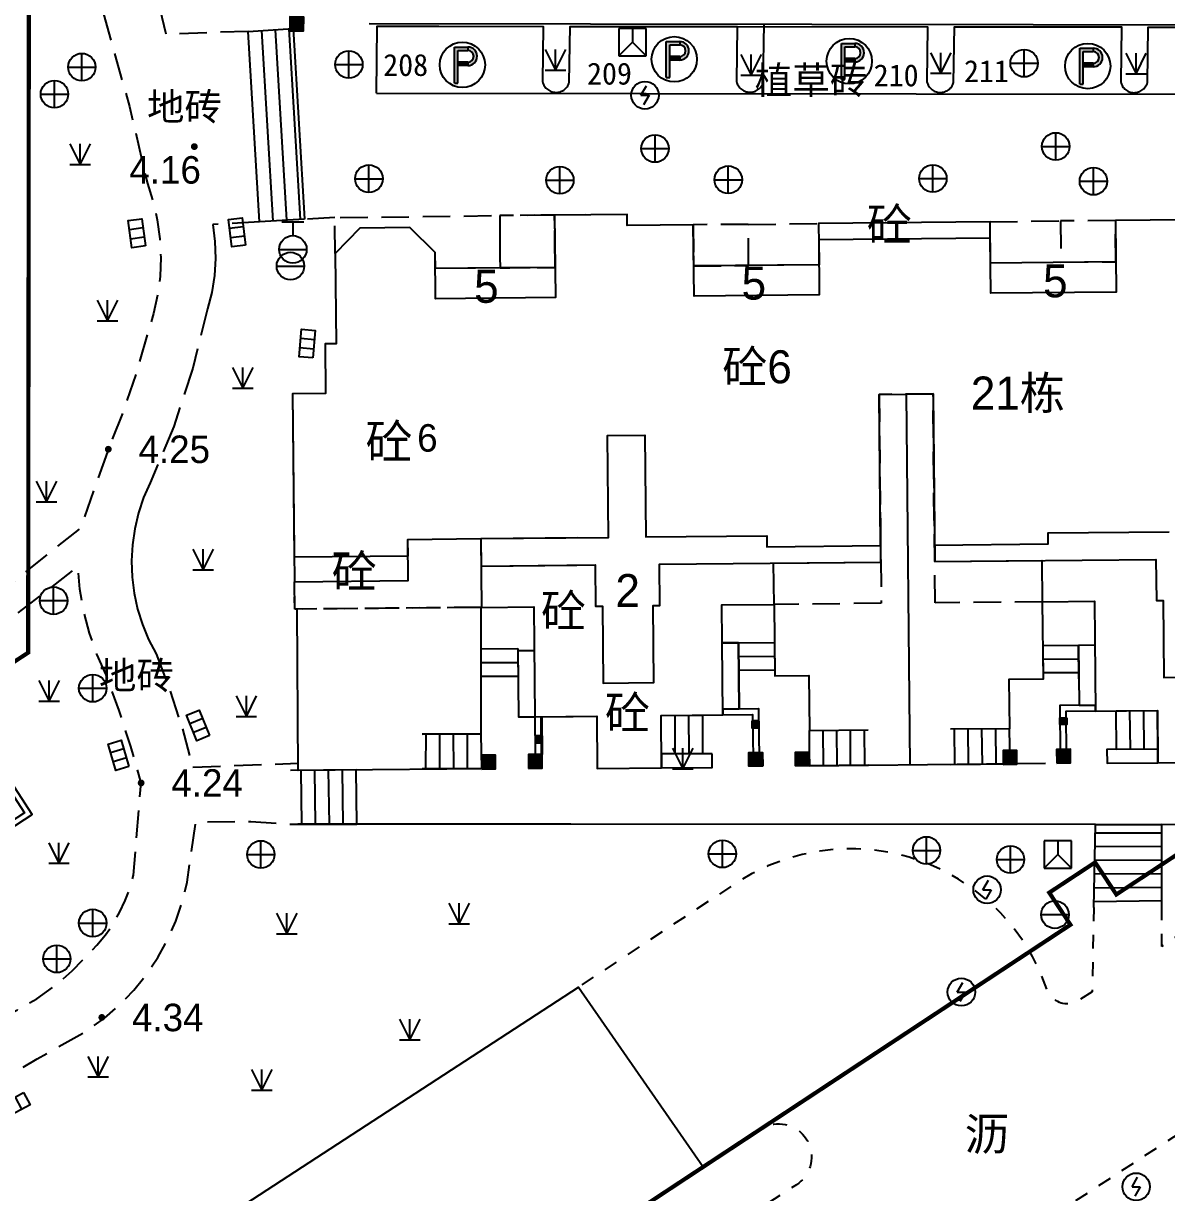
# Model space of a CAD drawing. Extents: x 99002 to 478558, y 2449839 to 2450453.
# Drawn here: x 478469.21 to 478510.81, y 2449967.48 to 2450010.02 of the extents above; entities that cross this region are included whole.
import ezdxf
from ezdxf.enums import TextEntityAlignment as Align

# ---------------------------------------------------------------- set-up
doc = ezdxf.new("R2010")
doc.units = 0
doc.header["$LTSCALE"] = 0.5
doc.header["$PDMODE"] = 35
doc.header["$PDSIZE"] = 0.2
for name, pattern in [('2', [0]), ('380403', [3, 2, -1]), ('430600', [3, 2, -1]), ('699100-1', [3, 2, -1]), ('X0', [4, 3, -1]), ('X5', [3, 2, -1]), ('X6', [2, 1, -1])]:
    doc.linetypes.add(name, pattern=pattern)
doc.layers.get('0').update_dxf_attribs({"linetype": 'CONTINUOUS'})
doc.layers.add('ASSIST', color=7, linetype='CONTINUOUS', plot=False)
for name, color, linetype in [('DEFAULT', 1, 'CONTINUOUS'), ('DLSS', 4, 'CONTINUOUS'), ('DMTZ', 3, 'CONTINUOUS'), ('GCD', 1, 'CONTINUOUS'), ('GXYZ', 2, 'CONTINUOUS'), ('JMD', 6, 'CONTINUOUS'), ('ZBTZ', 3, 'CONTINUOUS'), ('ZJ', 7, 'CONTINUOUS'), ('交通线', 7, 'CONTINUOUS'), ('地下室范围线', 170, 'CONTINUOUS'), ('居民地线', 7, 'CONTINUOUS'), ('居民地面', 7, 'CONTINUOUS'), ('房屋面', 7, 'CONTINUOUS'), ('植被点', 114, 'CONTINUOUS'), ('管线点', 7, 'CONTINUOUS'), ('高程点', 7, 'CONTINUOUS')]:
    doc.layers.add(name, color=color, linetype=linetype)
doc.styles.add('HZ', font='STXIHEI.TTF', dxfattribs={"width": 0.8})
doc.styles.add('方正中等线简体', font='FZZDXJW.TTF')
doc.styles.add('方正细等线简体', font='方正细等线简体.ttf')
doc.styles.add('等线体', font='simhei.ttf')
doc.styles.add('细等线体', font='FZXDXJW.TTF', dxfattribs={"width": 0.8})
doc.styles.add('黑体', font='simhei.ttf')
doc.linetypes.add('10422', pattern='A,0.75,[150,AAA.SHX,S=0.5,R=0,X=0,Y=0.5],1.5,[177,AAA.SHX,S=1,R=0,X=0,Y=0.4],0.75', length=3)
doc.linetypes.add('1161', pattern='A,0,[149,AAA.SHX,S=0.15,R=0,X=0,Y=0],-1.6', length=1.6)
doc.linetypes.add('380201', pattern='A,5,[169,ss2007.shx,S=0.83,R=0,X=0,Y=0],5', length=10)
doc.linetypes.add('380202', pattern='A,4.5,[145,ss2007.shx,S=1,R=0,X=0,Y=1],4.5,-0.5,[146,ss2007.shx,S=1,R=0,X=0,Y=0],-0.5', length=10)
doc.linetypes.add('444', pattern='A,4.5,[145,AAA.SHX,S=1,R=0,X=0,Y=1],4.5,-0.5,[146,AAA.SHX,S=1,R=0,X=0,Y=0],-0.5', length=10)

# ---------------------------------------------------------------- blocks, each defined once
blk = doc.blocks.new('8202001')
at = {"color": 0, "linetype": 'Continuous', "lineweight": -3, "flags": 128}
for points in [[(-0.75, 1.5), (0, 0)], [(0, 0), (0.75, 1.5)], [(0, 0), (0, 1.5)], [(-0.75, 0), (0.75, 0)]]:
    blk.add_lwpolyline(points, dxfattribs=at)
blk = doc.blocks.new('7201001')
at = {"linetype": '2'}
h = blk.add_hatch(color=0, dxfattribs=at)
edge = h.paths.add_edge_path(flags=0)
edge.add_arc((0, 0), 0.25, 0, 360)
blk = doc.blocks.new('5441011')
at = {"color": 0, "linetype": 'Continuous', "lineweight": -3, "flags": 128}
for points in [[(0, -1), (0, 1)], [(-1, 0), (1, 0)]]:
    blk.add_lwpolyline(points, dxfattribs=at)
at = {"color": 0, "linetype": 'Continuous', "lineweight": -3}
blk.add_circle((0, 0), 1, dxfattribs=at)
blk = doc.blocks.new('5441024')
at = {"color": 0, "linetype": 'Continuous', "lineweight": -3, "flags": 128}
blk.add_lwpolyline([(1, 0.5), (1, -0.5), (-1, -0.5), (-1, 0.5)], close=True, dxfattribs=at)
for points in [[(-0.33, 0.5), (-0.33, -0.5)], [(0.33, -0.5), (0.33, 0.5)]]:
    blk.add_lwpolyline(points, dxfattribs=at)
blk = doc.blocks.new('5430071')
at = {"color": 0, "linetype": 'Continuous', "lineweight": -3, "flags": 128}
for points in [[(-0.8, 2), (0.8, 2)], [(0, 2), (0, 1)], [(-1, 0), (1, 0)]]:
    blk.add_lwpolyline(points, dxfattribs=at)
at = {"color": 0, "linetype": 'Continuous', "lineweight": -3}
blk.add_circle((0, 0), 1, dxfattribs=at)
blk = doc.blocks.new('5430051')
at = {"color": 0, "linetype": 'Continuous', "lineweight": -3, "flags": 128}
blk.add_lwpolyline([(-1, 0), (1, 0)], dxfattribs=at)
at = {"color": 0, "linetype": 'Continuous', "lineweight": -3}
blk.add_circle((0, 0), 1, dxfattribs=at)
blk = doc.blocks.new('gc043')
for p, q in [((0, -1), (0, 1)), ((-1, 0), (1, 0))]:
    blk.add_line(p, q)
blk.add_circle((0, 0), 1)
blk = doc.blocks.new('gc049')
for p, q in [((-1, 1.2), (-1, -0.8)), ((1, 1.2), (-1, 1.2)), ((0, 1.2), (0, 0.2)), ((1, -0.8), (1, 1.2)), ((0, 0.2), (-1, -0.8)), ((0, 0.2), (1, -0.8)), ((-1, -0.8), (1, -0.8))]:
    blk.add_line(p, q)
blk = doc.blocks.new('gc050')
for points in [[(-0.3, 0), (0.1, 0.693)], [(-0.3, 0), (0.3, 0)], [(0.3, 0), (-0.1, -0.693)]]:
    blk.add_lwpolyline(points)
blk.add_circle((0, 0), 1)
blk = doc.blocks.new('GC200')
at = {"linetype": 'Continuous', "const_width": 0.2, "flags": 128}
blk.add_lwpolyline([(-0.1, 0, 1), (0.1, 0, 1)], format="xyb", close=True, dxfattribs=at)
blk = doc.blocks.new('gc042')
blk.add_line((-1, 0), (1, 0))
blk.add_circle((0, 0), 1)
blk = doc.blocks.new('gc124')
for p, q in [((-0.75, 1.5), (0, 0)), ((0, 0), (0, 1.5)), ((0, 0), (0.75, 1.5)), ((-0.75, 0), (0.75, 0))]:
    blk.add_line(p, q)
blk = doc.blocks.new('gc297')
at = {"linetype": 'Continuous'}
for points in [[(-0.326, 1.046), (0.399, 1.046), (0.399, 1.296), (-0.451, 1.296), (-0.576, 1.296), (-0.576, 1.171), (-0.576, -1.329), (-0.326, -1.329)], [(0.399, -0.054), (-0.326, -0.054), (-0.326, 0.196), (0.399, 0.196)]]:
    blk.add_hatch(color=256, dxfattribs=at).paths.add_polyline_path(points)
h = blk.add_hatch(color=256, dxfattribs=at)
edge = h.paths.add_edge_path()
edge.add_line((0.399, 1.296), (0.399, 1.046))
edge.add_arc((0.399, 0.621), 0.425, -90, 90, ccw=False)
edge.add_line((0.399, 0.196), (0.399, -0.054))
edge.add_arc((0.399, 0.621), 0.675, 270, 450)
for p, q in [((-0.576, 1.171), (-0.576, 1.296)), ((-0.576, 1.296), (-0.451, 1.296)), ((-0.576, -1.329), (-0.576, 1.171)), ((-0.451, 1.296), (0.399, 1.296)), ((-0.326, 1.046), (0.399, 1.046)), ((-0.326, -1.329), (-0.326, 1.046)), ((0.399, 1.296), (0.399, 1.046)), ((0.399, 1.296), (0.399, 1.046)), ((0.399, 0.196), (-0.326, 0.196)), ((-0.326, -0.054), (-0.326, 0.196)), ((0.399, 0.196), (0.399, -0.054)), ((0.399, 0.196), (0.399, -0.054)), ((0.399, 0.196), (0.399, -0.054)), ((0.399, -0.054), (-0.326, -0.054)), ((-0.576, -1.329), (-0.326, -1.329))]:
    blk.add_line(p, q)
blk.add_circle((0, 0), 1.65)
for radius in [0.675, 0.425]:
    blk.add_arc((0.399, 0.621), radius, 270, 90)
blk = doc.blocks.new('gc002')
at = {"linetype": 'Continuous'}
blk.add_hatch(color=256, dxfattribs=at).paths.add_polyline_path([(0.5, 0.5), (-0.5, 0.5), (-0.5, -0.5), (0.5, -0.5)])
blk.add_lwpolyline([(-0.5, -0.5), (0.5, -0.5), (0.5, 0.5), (-0.5, 0.5), (-0.5, -0.5)])

msp = doc.modelspace()

# ---------------------------------------------------------------- linework, layer by layer
at = {"layer": 'ASSIST', "color": 7, "linetype": 'Continuous', "flags": 128}
msp.add_lwpolyline([(478479.446, 2450002.897), (478477.802, 2450002.798), (478477.387, 2450009.73), (478479.03, 2450009.828)], close=True, dxfattribs=at)
at = {"layer": 'DEFAULT', "color": 7, "linetype": '699100-1', "lineweight": -3, "ltscale": 0.5, "flags": 128}
msp.add_lwpolyline([(478485.885, 2449988.775), (478479.086, 2449988.707), (478479.076, 2449989.707)], dxfattribs=at)
at = {"layer": 'DEFAULT', "color": 6, "ltscale": 0.5}
msp.add_point((478479.16, 2450010.001), dxfattribs=at)
at = {"layer": 'DLSS', "color": 4, "linetype": '1161', "flags": 128}
for points in [[(478482.066, 2450007.475), (478482.083, 2450009.917), (478484.334, 2450009.915), (478488.127, 2450009.911), (478488.104, 2450007.899), (478488.115, 2450007.857), (478488.131, 2450007.815), (478488.15, 2450007.775), (478488.172, 2450007.737), (478488.197, 2450007.701), (478488.226, 2450007.668), (478488.257, 2450007.637), (478488.292, 2450007.609), (478488.328, 2450007.584), (478488.367, 2450007.562), (478488.407, 2450007.544), (478488.448, 2450007.529), (478488.491, 2450007.519), (478488.535, 2450007.512), (478488.579, 2450007.509), (478488.623, 2450007.51), (478488.667, 2450007.514), (478488.71, 2450007.523), (478488.753, 2450007.535), (478488.794, 2450007.551), (478488.833, 2450007.571), (478488.871, 2450007.594), (478488.906, 2450007.62), (478488.939, 2450007.65), (478488.97, 2450007.682), (478488.997, 2450007.716), (478489.021, 2450007.753), (478489.042, 2450007.792), (478489.059, 2450007.833), (478489.073, 2450007.875), (478489.106, 2450009.91), (478495.184, 2450009.906), (478495.162, 2450007.904), (478495.173, 2450007.862), (478495.188, 2450007.82), (478495.207, 2450007.78), (478495.229, 2450007.742), (478495.255, 2450007.706), (478495.284, 2450007.672), (478495.315, 2450007.642), (478495.349, 2450007.613), (478495.386, 2450007.589), (478495.424, 2450007.567), (478495.464, 2450007.549), (478495.506, 2450007.534), (478495.549, 2450007.524), (478495.593, 2450007.517), (478495.637, 2450007.514), (478495.681, 2450007.514), (478495.725, 2450007.519), (478495.768, 2450007.528), (478495.81, 2450007.54), (478495.851, 2450007.556), (478495.891, 2450007.576), (478495.929, 2450007.599), (478495.964, 2450007.625), (478495.997, 2450007.655), (478496.027, 2450007.687), (478496.055, 2450007.721), (478496.079, 2450007.758), (478496.1, 2450007.797), (478496.117, 2450007.838), (478496.131, 2450007.88), (478496.165, 2450010.018)], [(478495.139, 2450009.904), (478502.112, 2450009.895), (478502.09, 2450007.897), (478502.101, 2450007.854), (478502.116, 2450007.813), (478502.135, 2450007.773), (478502.158, 2450007.734), (478502.183, 2450007.698), (478502.212, 2450007.665), (478502.243, 2450007.634), (478502.277, 2450007.606), (478502.314, 2450007.581), (478502.352, 2450007.559), (478502.393, 2450007.541), (478502.434, 2450007.527), (478502.477, 2450007.516), (478502.521, 2450007.509), (478502.565, 2450007.506), (478502.609, 2450007.507), (478502.653, 2450007.512), (478502.696, 2450007.52), (478502.738, 2450007.533), (478502.78, 2450007.549), (478502.819, 2450007.568), (478502.857, 2450007.591), (478502.892, 2450007.618), (478502.925, 2450007.647), (478502.955, 2450007.679), (478502.983, 2450007.714), (478503.007, 2450007.751), (478503.028, 2450007.79), (478503.045, 2450007.83), (478503.059, 2450007.872), (478503.091, 2450009.894), (478504.781, 2450009.892)], [(478504.781, 2450009.892), (478509.163, 2450009.888), (478509.141, 2450007.889), (478509.152, 2450007.846), (478509.168, 2450007.805), (478509.186, 2450007.765), (478509.209, 2450007.727), (478509.234, 2450007.691), (478509.263, 2450007.657), (478509.294, 2450007.626), (478509.328, 2450007.598), (478509.365, 2450007.573), (478509.403, 2450007.552), (478509.444, 2450007.534), (478509.485, 2450007.519), (478509.528, 2450007.508), (478509.572, 2450007.501), (478509.616, 2450007.498), (478509.66, 2450007.499), (478509.704, 2450007.504), (478509.747, 2450007.512), (478509.79, 2450007.525), (478509.831, 2450007.541), (478509.87, 2450007.561), (478509.908, 2450007.584), (478509.943, 2450007.61), (478509.976, 2450007.639), (478510.007, 2450007.671), (478510.034, 2450007.706), (478510.058, 2450007.743), (478510.079, 2450007.782), (478510.096, 2450007.823), (478510.11, 2450007.865), (478510.142, 2450009.887), (478515.868, 2450009.88)], [(478482.066, 2450007.475), (478521.334, 2450007.432), (478521.335, 2450007.433)]]:
    msp.add_lwpolyline(points, dxfattribs=at)
at = {"layer": 'DLSS', "color": 4, "linetype": 'X6', "flags": 128}
for points in [[(478535.574, 2449993.696), (478532.588, 2449998.254), (478526.481, 2449994.256), (478529.741, 2449989.289), (478529.931, 2449989.012), (478510.621, 2449976.436)], [(478535.563, 2449985.468), (478518.633, 2449974.424), (478471.713, 2449943.921), (478469.883, 2449942.655)], [(478508.095, 2449974.79), (478507.498, 2449974.402), (478507.434, 2449974.379), (478507.369, 2449974.363), (478507.303, 2449974.352), (478507.236, 2449974.346), (478507.169, 2449974.346), (478507.102, 2449974.352), (478507.036, 2449974.364), (478506.971, 2449974.381), (478506.908, 2449974.404), (478506.847, 2449974.432), (478506.788, 2449974.465), (478506.733, 2449974.503), (478506.681, 2449974.546), (478506.633, 2449974.593), (478506.589, 2449974.643), (478506.549, 2449974.698), (478506.515, 2449974.755), (478506.485, 2449974.816), (478506.46, 2449974.878), (478506.221, 2449975.49), (478505.93, 2449976.078), (478505.589, 2449976.639), (478505.2, 2449977.168), (478504.767, 2449977.661), (478504.293, 2449978.115), (478503.781, 2449978.526), (478503.236, 2449978.892), (478502.661, 2449979.208), (478502.06, 2449979.474), (478501.439, 2449979.686), (478500.802, 2449979.843), (478500.153, 2449979.945), (478499.498, 2449979.99), (478498.842, 2449979.978), (478498.189, 2449979.909), (478497.545, 2449979.784), (478496.914, 2449979.604), (478496.301, 2449979.369), (478495.71, 2449979.082), (478495.147, 2449978.745), (478489.408, 2449974.962)], [(478508.162, 2449977.861), (478508.095, 2449974.79)], [(478510.62, 2449977.895), (478510.621, 2449976.436)], [(478493.943, 2449968.416), (478496.025, 2449969.788), (478496.115, 2449969.842), (478496.21, 2449969.888), (478496.308, 2449969.926), (478496.41, 2449969.954), (478496.513, 2449969.974), (478496.618, 2449969.985), (478496.723, 2449969.986), (478496.828, 2449969.978), (478496.932, 2449969.961), (478497.034, 2449969.936), (478497.134, 2449969.901), (478497.23, 2449969.857), (478497.322, 2449969.806), (478497.409, 2449969.746), (478497.49, 2449969.68), (478497.566, 2449969.606), (478497.634, 2449969.526), (478497.695, 2449969.44), (478497.749, 2449969.35), (478497.795, 2449969.255), (478497.832, 2449969.156), (478497.86, 2449969.054), (478497.879, 2449968.951), (478497.889, 2449968.846), (478497.89, 2449968.741), (478497.882, 2449968.636), (478497.864, 2449968.532), (478497.838, 2449968.43), (478497.802, 2449968.331), (478497.758, 2449968.235), (478497.706, 2449968.143), (478497.647, 2449968.057), (478497.579, 2449967.975), (478497.505, 2449967.901), (478497.425, 2449967.832), (478497.339, 2449967.771), (478476.1, 2449953.93), (478471.843, 2449951.186)]]:
    msp.add_lwpolyline(points, dxfattribs=at)
at = {"layer": 'DLSS', "color": 4, "linetype": 'Continuous', "flags": 128}
for points in [[(478494.279, 2449983.444), (478492.429, 2449983.44), (478492.434, 2449982.94), (478494.28, 2449982.944)], [(478510.489, 2449983.621), (478508.639, 2449983.602), (478508.644, 2449983.102), (478510.494, 2449983.121)]]:
    msp.add_lwpolyline(points, close=True, dxfattribs=at)
at = {"layer": 'DMTZ', "color": 3, "linetype": '10422', "flags": 128}
for points in [[(478496.525, 2449988.881), (478496.551, 2449986.282), (478497.791, 2449986.294), (478497.811, 2449984.294)], [(478487.801, 2449987.194), (478487.202, 2449987.188), (478487.225, 2449984.788), (478487.825, 2449984.794)]]:
    msp.add_lwpolyline(points, dxfattribs=at)
at = {"layer": 'DMTZ', "color": 3, "linetype": '10422', "ltscale": 0.7}
msp.add_lwpolyline([(478485.868, 2449984.176), (478485.864, 2449988.775)], dxfattribs=at)
at = {"layer": 'DMTZ', "color": 3, "linetype": '10422', "ltscale": 0.5, "flags": 128}
for points in [[(478494.663, 2449985.083), (478495.262, 2449985.089), (478495.233, 2449987.488), (478494.639, 2449987.481)], [(478508.201, 2449987.397), (478507.606, 2449987.392), (478507.623, 2449985.213), (478508.223, 2449985.218)]]:
    msp.add_lwpolyline(points, dxfattribs=at)
at = {"layer": 'JMD', "color": 6, "linetype": 'Continuous'}
for p, q in [((478477.802, 2450002.798), (478477.387, 2450009.73)), ((478478.302, 2450002.828), (478477.886, 2450009.76)), ((478478.801, 2450002.858), (478478.385, 2450009.79)), ((478479.3, 2450002.888), (478478.884, 2450009.82)), ((478485.865, 2449987.267), (478487.201, 2449987.272)), ((478485.866, 2449986.067), (478485.865, 2449987.267)), ((478495.233, 2449987.488), (478496.539, 2449987.502)), ((478507.606, 2449987.392), (478506.301, 2449987.379)), ((478485.866, 2449986.767), (478487.206, 2449986.772)), ((478495.238, 2449986.988), (478496.544, 2449987.002)), ((478507.611, 2449986.892), (478506.306, 2449986.879)), ((478485.866, 2449986.267), (478487.211, 2449986.272)), ((478485.866, 2449986.267), (478487.211, 2449986.272)), ((478495.243, 2449986.489), (478496.549, 2449986.502)), ((478507.628, 2449986.397), (478506.322, 2449986.395)), ((478494.665, 2449985.083), (478494.665, 2449984.863)), ((478508.225, 2449984.998), (478508.223, 2449985.218)), ((478508.989, 2449983.606), (478508.975, 2449985.006)), ((478509.489, 2449983.611), (478509.475, 2449985.011)), ((478509.989, 2449983.616), (478509.975, 2449985.016)), ((478510.489, 2449983.621), (478510.475, 2449985.021)), ((478492.933, 2449983.441), (478492.931, 2449984.841)), ((478493.433, 2449983.442), (478493.431, 2449984.842)), ((478493.933, 2449983.443), (478493.931, 2449984.855)), ((478483.861, 2449982.909), (478483.863, 2449984.196)), ((478484.361, 2449982.909), (478484.363, 2449984.195)), ((478484.876, 2449982.885), (478484.868, 2449984.17)), ((478485.376, 2449982.889), (478485.368, 2449984.173)), ((478485.888, 2449982.894), (478485.868, 2449984.176)), ((478497.811, 2449983.011), (478497.811, 2449984.294)), ((478498.324, 2449983.017), (478498.311, 2449984.299)), ((478498.824, 2449983.022), (478498.811, 2449984.304)), ((478499.309, 2449983.027), (478499.306, 2449984.309)), ((478499.824, 2449983.033), (478499.821, 2449984.314)), ((478503.104, 2449983.061), (478503.091, 2449984.341)), ((478503.604, 2449983.066), (478503.591, 2449984.346)), ((478504.104, 2449983.071), (478504.091, 2449984.351)), ((478504.604, 2449983.077), (478504.591, 2449984.356)), ((478505.116, 2449983.082), (478505.091, 2449984.361)), ((478487.833, 2449983.42), (478488.053, 2449983.422)), ((478480.845, 2449980.885), (478480.819, 2449982.853)), ((478481.345, 2449980.885, 0.011), (478481.319, 2449982.858, 3.738)), ((478495.981, 2449983.273), (478495.761, 2449983.271)), ((478495.981, 2449983.273), (478495.761, 2449983.271)), ((478479.345, 2449980.887), (478479.319, 2449982.839)), ((478479.845, 2449980.885), (478479.819, 2449982.844)), ((478480.345, 2449980.885), (478480.319, 2449982.848)), ((478508.227, 2449980.878, 4.428), (478510.617, 2449980.875, 4.428)), ((478508.226, 2449980.576), (478510.616, 2449980.574)), ((478508.214, 2449980.076), (478510.617, 2449980.081)), ((478508.202, 2449979.576), (478510.617, 2449979.588)), ((478508.19, 2449979.077), (478510.618, 2449979.094)), ((478508.179, 2449978.577), (478510.619, 2449978.601)), ((478508.167, 2449978.077), (478510.619, 2449978.108))]:
    msp.add_line(p, q, dxfattribs=at)
for points in [[(478477.387, 2450009.73), (478479.03, 2450009.828)], [(478479.446, 2450002.897), (478477.802, 2450002.798)], [(478485.866, 2449986.067), (478485.865, 2449987.267)], [(478487.201, 2449987.272), (478487.213, 2449986.072)], [(478495.246, 2449986.269), (478495.233, 2449987.488)], [(478496.539, 2449987.502), (478496.551, 2449986.282)], [(478506.301, 2449987.379), (478506.313, 2449986.159)], [(478507.619, 2449986.172), (478507.606, 2449987.392)], [(478508.975, 2449985.006), (478510.475, 2449985.021)], [(478492.415, 2449984.84), (478493.931, 2449984.855)], [(478485.868, 2449984.176), (478483.725, 2449984.163)], [(478497.811, 2449984.294), (478499.954, 2449984.316)], [(478505.091, 2449984.361), (478502.948, 2449984.34)], [(478493.929, 2449983.443), (478492.429, 2449983.44)], [(478510.489, 2449983.621), (478508.989, 2449983.606)], [(478481.319, 2449982.858), (478478.933, 2449982.834)], [(478483.718, 2449982.908), (478485.873, 2449982.91)], [(478499.967, 2449983.034), (478497.811, 2449983.011)], [(478502.961, 2449983.059), (478505.116, 2449983.082)], [(478508.162, 2449977.861), (478508.227, 2449980.878)], [(478510.617, 2449980.871), (478510.62, 2449977.895)]]:
    msp.add_lwpolyline(points, dxfattribs=at)
at = {"layer": 'JMD', "color": 6, "linetype": '444', "flags": 128}
for points in [[(478481.793, 2450010.021), (478522.058, 2450009.957), (478522.055, 2450008.007), (478525.204, 2450008.003), (478527.704, 2450007.997)], [(478501.329, 2449996.53), (478501.464, 2449983.05)], [(478521.816, 2449996.735), (478522.011, 2449987.553), (478518.149, 2449984.791), (478516.712, 2449983.623), (478516.781, 2449981.62), (478515.815, 2449980.858), (478510.617, 2449980.871)], [(478496.525, 2449988.881), (478496.551, 2449986.282), (478497.791, 2449986.294), (478497.811, 2449984.294), (478499.954, 2449984.316)], [(478506.285, 2449988.979), (478506.313, 2449986.159), (478505.073, 2449986.147), (478505.091, 2449984.361), (478502.948, 2449984.34)], [(478484.618, 2449982.889), (478479.212, 2449982.838), (478479.175, 2449988.708)], [(478487.801, 2449987.194), (478487.202, 2449987.188), (478487.225, 2449984.788), (478487.825, 2449984.794)], [(478497.811, 2449983.011), (478506.397, 2449983.101)], [(478508.227, 2449980.878), (478479.199, 2449980.885)]]:
    msp.add_lwpolyline(points, dxfattribs=at)
at = {"layer": 'JMD', "color": 6, "linetype": 'Continuous', "ltscale": 3.5}
for points in [[(478513.986, 2450002.897), (478508.946, 2450002.847), (478508.961, 2450001.347), (478504.401, 2450001.301), (478504.386, 2450002.801), (478498.147, 2450002.739), (478498.162, 2450001.239), (478495.602, 2450001.213), (478493.602, 2450001.193), (478493.587, 2450002.693), (478491.187, 2450002.669), (478491.183, 2450003.069), (478488.543, 2450003.043), (478488.562, 2450001.143), (478486.562, 2450001.123), (478484.202, 2450001.099), (478484.196, 2450001.687), (478483.275, 2450002.59), (478481.459, 2450002.572), (478480.556, 2450001.651), (478480.589, 2449998.363), (478480.189, 2449998.359), (478480.207, 2449996.559), (478479.007, 2449996.547), (478479.076, 2449989.707), (478483.216, 2449989.748), (478483.201, 2449991.248), (478485.86, 2449991.275), (478485.885, 2449988.775), (478487.785, 2449988.794), (478487.799, 2449987.434), (478487.825, 2449984.794), (478490.075, 2449984.817), (478490.094, 2449982.917), (478492.434, 2449982.94), (478492.415, 2449984.84), (478494.665, 2449984.863), (478494.639, 2449987.503), (478494.625, 2449988.862), (478496.525, 2449988.881), (478496.51, 2449990.381), (478500.41, 2449990.42), (478500.349, 2449996.52), (478502.309, 2449996.54), (478502.37, 2449990.44), (478506.27, 2449990.479), (478506.285, 2449988.979), (478508.185, 2449988.998), (478508.198, 2449987.638), (478508.225, 2449984.998), (478510.475, 2449985.021), (478510.494, 2449983.121), (478512.834, 2449983.144)], [(478513.986, 2450002.897), (478508.946, 2450002.847), (478508.961, 2450001.347), (478504.401, 2450001.301), (478504.392, 2450002.201), (478498.153, 2450002.139), (478498.162, 2450001.239), (478493.602, 2450001.193), (478493.587, 2450002.693), (478491.187, 2450002.669), (478491.183, 2450003.069), (478488.543, 2450003.043), (478488.562, 2450001.143), (478484.202, 2450001.099), (478484.196, 2450001.687), (478483.275, 2450002.59), (478481.459, 2450002.572), (478480.556, 2450001.651), (478480.589, 2449998.363), (478480.189, 2449998.359), (478480.207, 2449996.559), (478479.007, 2449996.547), (478479.076, 2449989.707), (478483.216, 2449989.748), (478483.201, 2449991.248), (478485.86, 2449991.275), (478485.87, 2449990.275), (478490.02, 2449990.316), (478490.035, 2449988.817), (478490.285, 2449988.819), (478490.313, 2449986.019), (478492.153, 2449986.038), (478492.125, 2449988.837), (478492.375, 2449988.84), (478492.36, 2449990.34), (478500.41, 2449990.42), (478500.349, 2449996.52), (478502.309, 2449996.54), (478502.37, 2449990.44), (478510.42, 2449990.521), (478510.435, 2449989.021), (478510.685, 2449989.023), (478510.713, 2449986.223), (478512.553, 2449986.242)], [(478513.986, 2450002.897), (478508.946, 2450002.847), (478508.972, 2450000.247), (478504.412, 2450000.201), (478504.392, 2450002.201), (478498.153, 2450002.139), (478498.173, 2450000.139), (478493.613, 2450000.093), (478493.587, 2450002.693), (478491.187, 2450002.669), (478491.183, 2450003.069), (478488.543, 2450003.043), (478488.573, 2450000.042), (478484.213, 2449999.999), (478484.196, 2450001.687), (478483.275, 2450002.59), (478481.459, 2450002.572), (478480.556, 2450001.651), (478480.589, 2449998.363), (478480.189, 2449998.359), (478480.207, 2449996.559), (478479.007, 2449996.547), (478479.067, 2449990.607), (478483.207, 2449990.648), (478483.201, 2449991.248), (478485.86, 2449991.275), (478490.5, 2449991.321), (478490.463, 2449995.021), (478491.823, 2449995.035), (478491.86, 2449991.335), (478496.26, 2449991.379), (478496.264, 2449990.979), (478500.404, 2449991.02), (478500.349, 2449996.52), (478502.309, 2449996.54), (478502.364, 2449991.04), (478506.504, 2449991.082), (478506.5, 2449991.481), (478510.9, 2449991.526)]]:
    msp.add_lwpolyline(points, dxfattribs=at)
at = {"layer": 'JMD', "color": 6, "linetype": 'X5', "flags": 128}
for points in [[(478480.556, 2450001.651), (478480.543, 2450002.953), (478486.543, 2450003.028)], [(478495.587, 2450002.708), (478498.147, 2450002.739)], [(478504.386, 2450002.801), (478506.946, 2450002.832)]]:
    msp.add_lwpolyline(points, dxfattribs=at)
at = {"layer": 'JMD', "color": 6, "linetype": 'X5'}
for points in [[(478488.543, 2450003.043), (478486.543, 2450003.028), (478486.557, 2450001.128), (478488.562, 2450001.143)], [(478508.946, 2450002.847), (478506.946, 2450002.832), (478506.958, 2450001.332), (478508.961, 2450001.347)], [(478495.587, 2450002.708), (478493.587, 2450002.693), (478493.598, 2450001.193), (478495.598, 2450001.208)]]:
    msp.add_lwpolyline(points, close=True, dxfattribs=at)
for points in [[(478506.285, 2449988.979), (478502.385, 2449988.94), (478502.309, 2449996.54), (478500.349, 2449996.52), (478500.425, 2449988.921), (478496.525, 2449988.881)], [(478485.885, 2449988.775), (478479.086, 2449988.707), (478479.076, 2449989.707)]]:
    msp.add_lwpolyline(points, dxfattribs=at)
at = {"layer": 'JMD', "color": 6, "linetype": '444', "ltscale": 0.5, "flags": 128}
msp.add_lwpolyline([(478483.725, 2449984.163), (478485.868, 2449984.176), (478485.864, 2449988.774)], dxfattribs=at)
at = {"layer": 'JMD', "color": 6, "linetype": '444', "ltscale": 0.2, "flags": 128}
for points in [[(478494.639, 2449987.481), (478495.233, 2449987.488), (478495.262, 2449985.089)], [(478508.201, 2449987.397), (478507.606, 2449987.392), (478507.623, 2449985.213)]]:
    msp.add_lwpolyline(points, dxfattribs=at)
at = {"layer": 'JMD', "color": 7, "linetype": 'Continuous', "flags": 128}
for points in [[(478494.663, 2449985.083), (478495.963, 2449985.096), (478495.981, 2449983.273)], [(478508.223, 2449985.218), (478506.921, 2449985.207), (478506.937, 2449983.385)], [(478487.825, 2449984.794), (478487.833, 2449983.42)]]:
    msp.add_lwpolyline(points, dxfattribs=at)
at = {"layer": 'JMD', "color": 6, "linetype": 'Continuous', "flags": 128}
for points in [[(478508.223, 2449984.998), (478507.143, 2449984.989), (478507.157, 2449983.387)], [(478488.045, 2449984.795), (478488.053, 2449983.422)], [(478494.665, 2449984.863), (478495.745, 2449984.873), (478495.761, 2449983.271)]]:
    msp.add_lwpolyline(points, dxfattribs=at)
at = {"layer": 'JMD', "color": 6, "linetype": 'Continuous', "elevation": 0.067}
msp.add_lwpolyline([(478478.96, 2449980.882), (478481.345, 2449980.885)], dxfattribs=at)
at = {"layer": 'JMD', "color": 6, "linetype": 'Continuous', "flags": 128}
msp.add_lwpolyline([(478493.943, 2449968.416), (478477.169, 2449957.358), (478472.662, 2449964.051), (478489.408, 2449974.962)], close=True, dxfattribs=at)
at = {"layer": '交通线', "color": 4, "linetype": '430600', "lineweight": -3}
for points in [[(478477.387, 2450009.73), (478474.412, 2450009.628), (478474.187, 2450010.534), (478473.958, 2450011.438), (478473.725, 2450012.341), (478473.35, 2450013.416), (478473.061, 2450014.517), (478472.859, 2450015.637), (478472.747, 2450016.77), (478472.724, 2450017.908), (478472.899, 2450018.772), (478473.007, 2450019.647), (478473.045, 2450020.528), (478473.015, 2450021.409), (478473.074, 2450023.486), (478473.257, 2450025.556), (478473.564, 2450027.611), (478473.747, 2450029.186), (478473.955, 2450030.758), (478474.186, 2450032.327), (478477.724, 2450032.209)], [(478477.802, 2450002.798), (478476.108, 2450002.703), (478476.184, 2450002.086), (478476.202, 2450001.466), (478476.162, 2450000.846), (478476.064, 2450000.233), (478475.909, 2449999.632), (478475.38, 2449997.472), (478474.683, 2449995.36), (478473.822, 2449993.309), (478473.587, 2449992.768), (478473.4, 2449992.209), (478473.264, 2449991.635), (478473.18, 2449991.051), (478473.148, 2449990.462), (478473.169, 2449989.873), (478473.243, 2449989.288), (478473.369, 2449988.711), (478473.545, 2449988.149), (478473.771, 2449987.604), (478474.045, 2449987.082), (478474.554, 2449985.728), (478474.999, 2449984.352), (478475.38, 2449982.957), (478479.21, 2449983.109)]]:
    msp.add_lwpolyline(points, dxfattribs=at)
at = {"layer": '交通线', "color": 4, "linetype": '430600', "lineweight": -3, "flags": 128}
for points in [[(478442.338, 2449961.556), (478442.833, 2449960.796), (478443.283, 2449960.079), (478443.36, 2449959.958), (478443.426, 2449959.83), (478443.481, 2449959.697), (478443.523, 2449959.56), (478443.553, 2449959.419), (478443.57, 2449959.276), (478443.574, 2449959.133), (478443.565, 2449958.989), (478443.543, 2449958.847), (478443.509, 2449958.708), (478443.462, 2449958.572), (478443.404, 2449958.441), (478442.373, 2449957.447), (478441.402, 2449956.394), (478440.494, 2449955.287), (478440.144, 2449954.937), (478439.766, 2449954.618), (478439.362, 2449954.332), (478438.936, 2449954.08), (478438.49, 2449953.864), (478438.028, 2449953.687), (478437.552, 2449953.549), (478437.067, 2449953.452), (478435.944, 2449954.489), (478434.74, 2449955.431), (478433.464, 2449956.274), (478432.125, 2449957.009), (478430.122, 2449958.583), (478428.246, 2449960.304), (478426.506, 2449962.164), (478425.917, 2449963.297), (478425.231, 2449964.375), (478424.455, 2449965.39), (478423.714, 2449966.169), (478422.957, 2449966.932), (478422.184, 2449967.679), (478417.485, 2449972.223), (478416.783, 2449972.768), (478417.691, 2449973.388), (478440.641, 2449988.338), (478441.355, 2449988.775), (478459.905, 2450000.838), (478462.38, 2450002.469), (478458.114, 2450009.336), (478459.667, 2450010.158), (478461.043, 2450010.776), (478462.406, 2450011.42), (478463.756, 2450012.092), (478464.906, 2450012.402), (478466.028, 2450012.8), (478467.116, 2450013.284), (478468.163, 2450013.85), (478468.354, 2450013.95), (478468.552, 2450014.032), (478468.757, 2450014.097), (478468.967, 2450014.143), (478469.18, 2450014.17), (478469.395, 2450014.178), (478469.609, 2450014.168), (478469.822, 2450014.138), (478470.031, 2450014.089), (478470.236, 2450014.023), (478470.433, 2450013.938), (478470.622, 2450013.836), (478470.802, 2450013.718), (478470.97, 2450013.584), (478471.126, 2450013.436), (478471.267, 2450013.275), (478471.395, 2450013.101), (478471.936, 2450011.06), (478472.496, 2450009.025), (478473.075, 2450006.994), (478473.723, 2450004.192), (478473.933, 2450003.538), (478474.084, 2450002.868), (478474.177, 2450002.187), (478474.211, 2450001.501), (478474.184, 2450000.814), (478474.098, 2450000.133), (478473.952, 2449999.461), (478473.749, 2449998.805), (478473.337, 2449997.356), (478472.855, 2449995.929), (478472.303, 2449994.527), (478471.294, 2449991.663), (478468.605, 2449989.524), (478468.089, 2449990.259), (478467.201, 2449991.69), (478466.234, 2449991.06)], [(478461.084, 2449973.773), (478461.795, 2449972.681), (478462.802, 2449971.441), (478462.843, 2449971.387), (478462.889, 2449971.338), (478462.939, 2449971.292), (478462.993, 2449971.251), (478463.05, 2449971.214), (478463.11, 2449971.183), (478463.173, 2449971.157), (478463.237, 2449971.137), (478463.304, 2449971.123), (478463.371, 2449971.114), (478463.438, 2449971.111), (478463.506, 2449971.115), (478463.573, 2449971.124), (478463.639, 2449971.139), (478463.704, 2449971.16), (478463.766, 2449971.186), (478465.482, 2449972.214), (478467.225, 2449973.197), (478468.993, 2449974.134), (478469.703, 2449974.538), (478470.371, 2449975.01), (478470.989, 2449975.546), (478471.552, 2449976.139), (478471.889, 2449976.485), (478472.197, 2449976.858), (478472.472, 2449977.256), (478472.714, 2449977.675), (478472.921, 2449978.112), (478473.09, 2449978.565), (478473.221, 2449979.03), (478473.497, 2449982.386), (478473.12, 2449983.713), (478472.697, 2449985.027), (478472.228, 2449986.324), (478471.889, 2449987.069), (478471.615, 2449987.841), (478471.407, 2449988.633), (478471.267, 2449989.44), (478471.196, 2449990.255), (478468.239, 2449987.984)], [(478454.42, 2449941.11), (478447.649, 2449947.637), (478445.28, 2449945.382), (478440.677, 2449949.807), (478440.567, 2449950.052), (478440.479, 2449950.305), (478440.413, 2449950.565), (478440.371, 2449950.83), (478440.352, 2449951.098), (478440.356, 2449951.366), (478440.384, 2449951.633), (478440.436, 2449951.896), (478440.51, 2449952.154), (478440.607, 2449952.405), (478440.725, 2449952.645), (478440.864, 2449952.875), (478441.023, 2449953.091), (478441.2, 2449953.293), (478441.394, 2449953.478), (478443.278, 2449955.315), (478444.855, 2449956.836), (478446.56, 2449958.213), (478448.379, 2449959.436), (478450.297, 2449960.494), (478450.544, 2449960.109), (478450.823, 2449959.745), (478451.132, 2449959.408), (478451.469, 2449959.098), (478451.832, 2449958.819), (478452.218, 2449958.572), (478452.623, 2449958.359), (478453.046, 2449958.183), (478453.482, 2449958.043), (478453.928, 2449957.942), (478454.382, 2449957.879), (478454.839, 2449957.856), (478455.297, 2449957.873), (478455.751, 2449957.929), (478456.199, 2449958.024), (478456.637, 2449958.158), (478457.062, 2449958.329), (478457.47, 2449958.536), (478457.859, 2449958.777), (478458.226, 2449959.052), (478458.567, 2449959.357), (478458.881, 2449959.69), (478459.165, 2449960.049), (478459.417, 2449960.432), (478459.635, 2449960.834), (478459.817, 2449961.254), (478459.962, 2449961.689), (478460.069, 2449962.134), (478460.137, 2449962.587), (478460.166, 2449963.044), (478460.155, 2449963.501), (478460.105, 2449963.956), (478460.016, 2449964.406), (478459.888, 2449964.845), (478459.722, 2449965.272), (478459.52, 2449965.683), (478459.284, 2449966.075), (478461.559, 2449967.423), (478463.82, 2449968.793), (478466.068, 2449970.187), (478467.885, 2449971.28), (478469.717, 2449972.35), (478471.563, 2449973.396), (478472.161, 2449973.83), (478472.718, 2449974.316), (478473.231, 2449974.848), (478473.694, 2449975.423), (478474.106, 2449976.037), (478474.461, 2449976.685), (478474.759, 2449977.362), (478474.996, 2449978.062), (478475.17, 2449978.78), (478475.49, 2449980.967), (478477.485, 2449980.99), (478478.96, 2449980.882)]]:
    msp.add_lwpolyline(points, dxfattribs=at)
at = {"layer": '交通线', "color": 4, "linetype": '430600', "flags": 128}
msp.add_lwpolyline([(478480.543, 2450002.953), (478479.446, 2450002.897)], dxfattribs=at)
at = {"layer": '地下室范围线', "color": 170, "linetype": 'X0', "const_width": 0.15, "flags": 128}
msp.add_lwpolyline([(478321.488, 2450050.286), (478330.08, 2450055.876), (478330.499, 2450056.175), (478330.89, 2450056.51), (478331.25, 2450056.877), (478331.577, 2450057.275), (478331.868, 2450057.699), (478332.121, 2450058.148), (478332.334, 2450058.616), (478332.506, 2450059.101), (478332.634, 2450059.6), (478332.719, 2450060.108), (478332.759, 2450060.621), (478332.754, 2450061.136), (478332.704, 2450061.648), (478332.61, 2450062.154), (478332.472, 2450062.65), (478332.291, 2450063.132), (478332.069, 2450063.596), (478331.807, 2450064.039), (478325.686, 2450073.441), (478331.381, 2450077.146), (478337.554, 2450067.659), (478342.667, 2450070.986), (478343.912, 2450070.723), (478344.239, 2450070.22), (478346.251, 2450071.529), (478345.433, 2450072.786), (478347.947, 2450074.422), (478347.729, 2450074.757), (478352.759, 2450078.03), (478353.304, 2450077.191), (478362.859, 2450083.409), (478362.314, 2450084.247), (478369.858, 2450089.156), (478370.403, 2450088.318), (478379.958, 2450094.535), (478379.413, 2450095.373), (478384.442, 2450098.646), (478384.66, 2450098.31), (478387.175, 2450099.947), (478387.993, 2450098.69), (478390.004, 2450099.999), (478389.677, 2450100.502), (478389.941, 2450101.746), (478392.966, 2450103.715), (478387.981, 2450111.376), (478394.938, 2450115.903), (478399.923, 2450108.242), (478408.044, 2450113.525), (478409.293, 2450113.261), (478409.618, 2450112.761), (478411.63, 2450114.07), (478410.812, 2450115.327), (478413.326, 2450116.963), (478413.108, 2450117.299), (478418.137, 2450120.571), (478418.683, 2450119.733), (478428.238, 2450125.95), (478427.693, 2450126.789), (478432.722, 2450130.061), (478432.94, 2450129.726), (478435.455, 2450131.362), (478436.273, 2450130.105), (478438.368, 2450131.468), (478437.986, 2450132.055), (478438.221, 2450133.162), (478439.729, 2450134.144), (478440.974, 2450133.88), (478441.247, 2450133.461), (478454.666, 2450142.193), (478469.534, 2450119.344), (478469.386, 2449987.125), (478463.408, 2449983.235), (478462.59, 2449984.493), (478460.494, 2449983.129), (478461.858, 2449981.034), (478460.349, 2449980.052), (478462.531, 2449976.699), (478456.16, 2449972.554), (478453.979, 2449975.907), (478452.386, 2449974.871), (478451.568, 2449976.128), (478444.024, 2449971.219), (478444.842, 2449969.962), (478443.25, 2449968.926), (478445.431, 2449965.573), (478443.583, 2449964.37), (478464.254, 2449932.603), (478459.677, 2449929.625), (478463.818, 2449923.262), (478456.279, 2449918.357), (478453.957, 2449920.592), (478451.602, 2449918.145), (478450.231, 2449919.46), (478441.771, 2449910.669), (478443.141, 2449909.352), (478440.577, 2449906.688), (478423.786, 2449922.843), (478422.018, 2449921.005), (478311.113, 2450027.708), (478313.666, 2450030.362), (478314.171, 2450029.877), (478322.643, 2450038.681), (478322.138, 2450039.167), (478324.564, 2450041.688), (478323.282, 2450042.922), (478325.388, 2450044.293)], close=True, dxfattribs=at)
msp.add_lwpolyline([(478535.577, 2449995.862), (478529.018, 2449991.538), (478528.247, 2449992.706), (478526.577, 2449991.606), (478527.348, 2449990.437), (478508.979, 2449978.328), (478508.209, 2449979.497), (478506.539, 2449978.396), (478507.31, 2449977.227), (478477.169, 2449957.358), (478472.601, 2449964.288), (478471.682, 2449963.625), (478470.824, 2449962.886), (478470.031, 2449962.077), (478469.311, 2449961.203), (478468.667, 2449960.271), (478468.104, 2449959.288), (478467.628, 2449958.261), (478467.241, 2449957.196), (478466.945, 2449956.103), (478466.744, 2449954.988), (478466.638, 2449953.861), (478466.628, 2449952.728), (478466.715, 2449951.599), (478466.898, 2449950.481), (478467.175, 2449949.383), (478467.545, 2449948.312), (478468.004, 2449947.277)], dxfattribs=at)
at = {"layer": '居民地线', "color": 6, "linetype": '380202', "lineweight": -3, "ltscale": 0.5, "flags": 128}
for points in [[(478484.618, 2449982.889), (478479.212, 2449982.838), (478479.175, 2449988.708)], [(478483.725, 2449984.163), (478485.868, 2449984.176), (478485.864, 2449988.774)], [(478487.801, 2449987.194), (478487.202, 2449987.188), (478487.225, 2449984.788), (478487.825, 2449984.794)], [(478489.128, 2449980.883), (478479.199, 2449980.885)]]:
    msp.add_lwpolyline(points, dxfattribs=at)
at = {"layer": '居民地线', "color": 6, "linetype": 'Continuous', "lineweight": -3, "ltscale": 0.5, "flags": 128}
for points in [[(478485.865, 2449987.267), (478487.201, 2449987.272)], [(478485.866, 2449986.067), (478485.865, 2449987.267)], [(478485.866, 2449986.067), (478485.865, 2449987.267)], [(478487.201, 2449987.272), (478487.213, 2449986.072)], [(478485.866, 2449986.767), (478487.206, 2449986.772)], [(478485.866, 2449986.267), (478487.211, 2449986.272)], [(478488.075, 2449984.796), (478488.083, 2449983.422)], [(478485.868, 2449984.176), (478483.725, 2449984.163)], [(478483.861, 2449982.909), (478483.863, 2449984.196)], [(478484.361, 2449982.909), (478484.363, 2449984.195)], [(478484.876, 2449982.885), (478484.868, 2449984.17)], [(478485.376, 2449982.889), (478485.368, 2449984.173)], [(478485.888, 2449982.894), (478485.868, 2449984.176)], [(478481.319, 2449982.858), (478478.933, 2449982.834)], [(478480.845, 2449980.885), (478480.819, 2449982.853)], [(478481.345, 2449980.885), (478481.319, 2449982.858)], [(478483.718, 2449982.908), (478485.873, 2449982.91)], [(478479.345, 2449980.887), (478479.319, 2449982.839)], [(478479.845, 2449980.885), (478479.819, 2449982.844)], [(478480.345, 2449980.885), (478480.319, 2449982.848)], [(478478.96, 2449980.882), (478481.345, 2449980.885)]]:
    msp.add_lwpolyline(points, dxfattribs=at)
msp.add_lwpolyline([(478463.931, 2449977.835), (478464.04, 2449977.667), (478469.532, 2449981.239), (478467.374, 2449984.556), (478467.206, 2449984.447), (478469.255, 2449981.297)], close=True, dxfattribs=at)
at = {"layer": '居民地线', "color": 6, "linetype": '380201', "lineweight": -3, "ltscale": 0.5, "flags": 128}
msp.add_lwpolyline([(478487.825, 2449984.794), (478487.833, 2449983.42)], dxfattribs=at)
at = {"layer": '居民地面', "color": 6, "linetype": '380403', "lineweight": -3, "ltscale": 0.5, "flags": 128}
msp.add_lwpolyline([(478488.543, 2450003.043), (478486.543, 2450003.028), (478486.557, 2450001.128), (478488.562, 2450001.143)], close=True, dxfattribs=at)
at = {"layer": '居民地面', "color": 6, "linetype": 'Continuous', "lineweight": -3, "ltscale": 0.5, "flags": 128}
msp.add_lwpolyline([(478493.943, 2449968.416), (478477.169, 2449957.358), (478472.662, 2449964.051), (478489.408, 2449974.962)], close=True, dxfattribs=at)
at = {"layer": '房屋面', "color": 6, "linetype": 'Continuous', "lineweight": -3, "ltscale": 0.5, "flags": 128}
for points in [[(478489.652, 2450003.054), (478488.543, 2450003.043), (478488.573, 2450000.042), (478484.213, 2449999.999), (478484.196, 2450001.687), (478483.275, 2450002.59), (478481.459, 2450002.572), (478480.556, 2450001.651), (478480.589, 2449998.363), (478480.189, 2449998.359), (478480.207, 2449996.559), (478479.007, 2449996.547), (478479.067, 2449990.607), (478483.207, 2449990.648), (478483.201, 2449991.248), (478485.86, 2449991.275), (478489.375, 2449991.31)], [(478489.652, 2450003.054), (478488.543, 2450003.043), (478488.562, 2450001.143), (478484.202, 2450001.099), (478484.196, 2450001.687), (478483.275, 2450002.59), (478481.459, 2450002.572), (478480.556, 2450001.651), (478480.589, 2449998.363), (478480.189, 2449998.359), (478480.207, 2449996.559), (478479.007, 2449996.547), (478479.076, 2449989.707), (478483.216, 2449989.748), (478483.201, 2449991.248), (478485.86, 2449991.275), (478485.87, 2449990.275), (478489.351, 2449990.31)], [(478489.652, 2450003.054), (478488.543, 2450003.043), (478488.562, 2450001.143), (478486.562, 2450001.123), (478484.202, 2450001.099), (478484.196, 2450001.687), (478483.275, 2450002.59), (478481.459, 2450002.572), (478480.556, 2450001.651), (478480.589, 2449998.363), (478480.189, 2449998.359), (478480.207, 2449996.559), (478479.007, 2449996.547), (478479.076, 2449989.707), (478483.216, 2449989.748), (478483.201, 2449991.248), (478485.86, 2449991.275), (478485.885, 2449988.775), (478487.785, 2449988.794), (478487.799, 2449987.434), (478487.825, 2449984.794), (478489.221, 2449984.808)]]:
    msp.add_lwpolyline(points, dxfattribs=at)

# ---------------------------------------------------------------- block references
at = {"layer": 'DLSS', "color": 4, "linetype": 'Continuous', "xscale": 0.5, "yscale": 0.5}
for p in [(478485.185, 2450008.511), (478492.894, 2450008.712), (478499.264, 2450008.643), (478507.94, 2450008.468)]:
    msp.add_blockref('gc297', p, dxfattribs=at)
at = {"layer": 'GCD', "color": 1, "linetype": 'Continuous'}
ref = msp.add_blockref('GC200', (478482.066, 2450007.475, 3.315), dxfattribs=dict(at, xscale=4.876000004212864e-06, yscale=4.876000004212864e-06, zscale=4.876000004212864e-06))
ref.add_attrib('height', '3.32', dxfattribs={"linetype": 'Continuous', "height": 0.00000975, "style": '细等线体', "width": 0.8}).set_placement((478482.172, 2450006.285, 3.315), align=Align.MIDDLE_LEFT)
ref = msp.add_blockref('GC200', (478488.734, 2450004.315, 3.314), dxfattribs=dict(at, xscale=4.876000004212864e-06, yscale=4.876000004212864e-06, zscale=4.876000004212864e-06))
ref.add_attrib('height', '3.31', dxfattribs={"linetype": 'Continuous', "height": 0.00000975, "style": '细等线体', "width": 0.8}).set_placement((478489.334, 2450003.815, 3.314), align=Align.MIDDLE_LEFT)
ref = msp.add_blockref('GC200', (478508.147, 2450004.276, 3.391), dxfattribs=dict(at, xscale=4.876000004212864e-06, yscale=4.876000004212864e-06, zscale=4.876000004212864e-06))
ref.add_attrib('height', '3.39', dxfattribs={"linetype": 'Continuous', "height": 0.00000975, "style": '细等线体', "width": 0.8}).set_placement((478508.747, 2450003.776, 3.391), align=Align.MIDDLE_LEFT)
ref = msp.add_blockref('GC200', (478478.915, 2450000.995, 3.486), dxfattribs=dict(at, xscale=4.876000004212864e-06, yscale=4.876000004212864e-06, zscale=4.876000004212864e-06))
ref.add_attrib('height', '3.49', dxfattribs={"linetype": 'Continuous', "height": 0.00000975, "style": '细等线体', "width": 0.8}).set_placement((478477.915, 2449999.161, 3.486), align=Align.MIDDLE_LEFT)
ref = msp.add_blockref('GC200', (478477.853, 2449979.785, 3.388), dxfattribs=dict(at, xscale=4.876000004212864e-06, yscale=4.876000004212864e-06, zscale=4.876000004212864e-06))
ref.add_attrib('height', '3.39', dxfattribs={"linetype": 'Continuous', "height": 0.00000975, "style": '细等线体', "width": 0.8}).set_placement((478478.453, 2449979.285, 3.388), align=Align.MIDDLE_LEFT)
ref = msp.add_blockref('GC200', (478494.646, 2449979.806, 3.777), dxfattribs=dict(at, xscale=4.876000004212864e-06, yscale=4.876000004212864e-06, zscale=4.876000004212864e-06))
ref.add_attrib('height', '3.78', dxfattribs={"linetype": 'Continuous', "height": 0.00000975, "style": '细等线体', "width": 0.8}).set_placement((478495.246, 2449979.306, 3.777), align=Align.MIDDLE_LEFT)
ref = msp.add_blockref('GC200', (478500.182, 2449978.064, 3.323), dxfattribs=dict(at, xscale=4.876000004212864e-06, yscale=4.876000004212864e-06, zscale=4.876000004212864e-06))
ref.add_attrib('height', '3.32', dxfattribs={"linetype": 'Continuous', "height": 0.00000975, "style": '方正中等线简体', "width": 0.8}).set_placement((478500.782, 2449977.564, 3.323), align=Align.MIDDLE_LEFT)
ref = msp.add_blockref('GC200', (478492.428, 2449977.114, 3.442), dxfattribs=dict(at, xscale=4.876000004212864e-06, yscale=4.876000004212864e-06, zscale=4.876000004212864e-06))
ref.add_attrib('height', '3.44', dxfattribs={"linetype": 'Continuous', "height": 0.00000975, "style": '方正中等线简体', "width": 0.8}).set_placement((478493.028, 2449976.614, 3.442), align=Align.MIDDLE_LEFT)
ref = msp.add_blockref('GC200', (478489.408, 2449974.962, 3.385), dxfattribs=dict(at, xscale=4.876000004297853e-06, yscale=4.876000004212864e-06, zscale=4.876000004212864e-06, rotation=0.561717619031796))
ref.add_attrib('height', '3.39', dxfattribs={"linetype": 'Continuous', "height": 0.00000488, "rotation": 0.5617, "style": '细等线体', "width": 0.8}).set_placement((478487.543, 2449975.561, 3.385), align=Align.MIDDLE_LEFT)
ref = msp.add_blockref('GC200', (478503.34, 2449974.78, 2.964), dxfattribs=dict(at, xscale=4.876000004212864e-06, yscale=4.876000004212864e-06, zscale=4.876000004212864e-06))
ref.add_attrib('height', '2.96', dxfattribs={"linetype": 'Continuous', "height": 0.00000975, "style": '细等线体', "width": 0.8}).set_placement((478503.94, 2449974.28, 2.964), align=Align.MIDDLE_LEFT)
ref = msp.add_blockref('GC200', (478507.274, 2449974.489, 3.339), dxfattribs=dict(at, xscale=4.876000004212864e-06, yscale=4.876000004212864e-06, zscale=4.876000004212864e-06))
ref.add_attrib('height', '3.34', dxfattribs={"linetype": 'Continuous', "height": 0.00000975, "style": '方正中等线简体', "width": 0.8}).set_placement((478507.874, 2449973.989, 3.339), align=Align.MIDDLE_LEFT)
ref = msp.add_blockref('GC200', (478510.166, 2449973.22, 3.284), dxfattribs=dict(at, xscale=4.876000004212864e-06, yscale=4.876000004212864e-06, zscale=4.876000004212864e-06))
ref.add_attrib('height', '3.28', dxfattribs={"linetype": 'Continuous', "height": 0.00000975, "style": '方正中等线简体', "width": 0.8}).set_placement((478510.766, 2449972.72, 3.284), align=Align.MIDDLE_LEFT)
ref = msp.add_blockref('GC200', (478509.7, 2449967.696, 3.329), dxfattribs=dict(at, xscale=4.876000004212864e-06, yscale=4.876000004212864e-06, zscale=4.876000004212864e-06))
ref.add_attrib('height', '3.33', dxfattribs={"linetype": 'Continuous', "height": 0.00000975, "style": '细等线体', "width": 0.8}).set_placement((478510.3, 2449967.196, 3.329), align=Align.MIDDLE_LEFT)
at = {"layer": 'GXYZ', "color": 2, "linetype": 'Continuous', "xscale": 0.5, "yscale": 0.5}
for name, p in [('gc049', (478491.372, 2450009.235, 3.402)), ('gc043', (478481.056, 2450008.523, 3.377)), ('gc043', (478505.624, 2450008.569, 3.412)), ('gc050', (478491.83, 2450007.404, 3.41)), ('gc043', (478492.194, 2450005.466, 3.276)), ('gc043', (478506.773, 2450005.543, 3.314)), ('gc043', (478481.787, 2450004.37, 3.306)), ('gc043', (478488.734, 2450004.315, 3.314)), ('gc043', (478494.861, 2450004.332, 3.305)), ('gc043', (478502.306, 2450004.376, 3.279)), ('gc043', (478508.147, 2450004.276, 3.391)), ('gc043', (478494.646, 2449979.806, 3.777)), ('gc043', (478502.073, 2449979.932, 3.756)), ('gc043', (478477.853, 2449979.785, 3.388)), ('gc043', (478505.128, 2449979.601, 3.758)), ('gc049', (478506.85, 2449979.685, 3.784)), ('gc050', (478504.277, 2449978.502, 3.47)), ('gc042', (478506.747, 2449977.596, 3.35)), ('gc050', (478503.34, 2449974.78, 2.964)), ('gc050', (478509.7, 2449967.696, 3.329))]:
    msp.add_blockref(name, p, dxfattribs=at)
at = {"layer": 'JMD', "color": 6, "linetype": 'Continuous', "yscale": 0.5, "zscale": 0.5}
for p, xscale, rotation in [((478479.16, 2450010.001), 0.4999999999936422, 359.7562134845144), ((478486.137, 2449983.145), 0.4999999999880641, 0.4066817892648822), ((478487.842, 2449983.17), 0.4999999999880641, 0.4066817892648822), ((478495.86, 2449983.246), -0.4999999998862771, 0.6063235274180289), ((478497.559, 2449983.259), -0.4999999998862771, 0.6063235274180289), ((478505.112, 2449983.316), 0.4999999997527325, 0.6921730525608734), ((478507.059, 2449983.36), 0.4999999998759814, 0.618495886673339)]:
    msp.add_blockref('gc002', p, dxfattribs=dict(at, xscale=xscale, rotation=rotation))
at = {"layer": 'JMD', "color": 6, "linetype": 'Continuous', "yscale": 0.25}
for p, xscale, rotation in [((478495.844, 2449984.521), 0.2500000001110601, 270.6370940870626), ((478507.051, 2449984.635), -0.2500000004044425, 90.58772528551573), ((478487.955, 2449983.971), 0.2499999999589959, 270.4066818326787)]:
    msp.add_blockref('gc002', p, dxfattribs=dict(at, xscale=xscale, rotation=rotation))
at = {"layer": 'ZBTZ', "color": 3, "linetype": 'Continuous', "xscale": 0.5, "yscale": 0.5}
for p in [(478488.576, 2450008.316), (478495.688, 2450008.134), (478502.596, 2450008.203), (478509.695, 2450008.18), (478493.208, 2449982.905)]:
    msp.add_blockref('gc124', p, dxfattribs=at)
at = {"layer": '植被点', "color": 3, "linetype": 'Continuous', "ltscale": 0.5, "xscale": 0.5, "yscale": 0.5}
for p in [(478471.279, 2450004.89, 9999), (478472.273, 2449999.197, 9999), (478477.2, 2449996.747, 9999), (478470.051, 2449992.613, 9999), (478475.751, 2449990.144, 9999), (478470.147, 2449985.367, 9999), (478477.325, 2449984.802, 9999), (478470.508, 2449979.464, 9999), (478485.067, 2449977.259, 9999), (478478.795, 2449976.899, 9999), (478483.27, 2449973.046, 9999), (478471.938, 2449971.691, 9999), (478477.892, 2449971.208, 9999)]:
    msp.add_blockref('8202001', p, dxfattribs=at)
at = {"layer": '管线点', "color": 2, "linetype": 'Continuous', "ltscale": 0.5, "xscale": 0.5, "yscale": 0.5}
for name, p in [('5441011', (478471.34, 2450008.429, 4.198)), ('5441011', (478470.343, 2450007.443, 4.24)), ('5430071', (478479.019, 2450001.797, 3.533)), ('5430051', (478478.93, 2450001.192, 3.551)), ('5441011', (478470.314, 2449989.018, 4.271)), ('5441011', (478471.736, 2449985.832, 4.256)), ('5441011', (478471.735, 2449977.29, 4.293)), ('5441011', (478470.431, 2449975.986, 4.308))]:
    msp.add_blockref(name, p, dxfattribs=at)
at = {"layer": '管线点', "color": 2, "linetype": 'Continuous', "ltscale": 0.5, "yscale": 0.5}
for p, xscale, rotation in [((478473.338, 2450002.383, 4.155), 0.5000000000879896, 277.6297864383684), ((478476.986, 2450002.42, 4.075), 0.500000000107961, 276.7415066755855), ((478479.536, 2449998.369, 3.524), 0.4999999999318324, 264.7725017407801), ((478475.567, 2449984.479, 4.295), 0.500000000122881, 291.9808061807196), ((478472.674, 2449983.394, 4.185), 0.4999999999869984, 286.4620953004304), ((478468.896, 2449970.662, 4.176), 0.4999999999591945, 28.66749922016694)]:
    msp.add_blockref('5441024', p, dxfattribs=dict(at, xscale=xscale, rotation=rotation))
at = {"layer": '高程点', "color": 7, "linetype": 'Continuous', "ltscale": 0.5, "xscale": 0.5, "yscale": 0.5}
for p in [(478475.433, 2450005.537, 4.16), (478472.303, 2449994.527, 4.25), (478473.497, 2449982.386, 4.24), (478472.067, 2449973.857, 4.34)]:
    msp.add_blockref('7201001', p, dxfattribs=at)

# ---------------------------------------------------------------- texts
at = {"layer": 'DEFAULT', "color": 3, "linetype": 'Continuous', "ltscale": 0.5, "style": '黑体'}
for p in [(478473.711, 2450006.49), (478471.964, 2449985.799)]:
    msp.add_text('地砖', height=1, dxfattribs=at).set_placement(p)
at = {"layer": 'DEFAULT', "color": 7, "linetype": 'Continuous', "ltscale": 0.5, "style": '方正细等线简体'}
for s, height, p in [('5', 1.195, (478485.616, 2449999.857)), ('砼', 1.25, (478481.663, 2449994.18)), ('6', 1, (478483.54, 2449994.439)), ('砼', 1.195, (478480.437, 2449989.489)), ('砼', 1.195, (478488.048, 2449988.053))]:
    msp.add_text(s, height=height, dxfattribs=at).set_placement(p)
at = {"layer": 'DLSS', "color": 4, "linetype": '1161', "style": 'HZ'}
for s, p in [('208', (478482.306, 2450008.107)), ('209', (478489.721, 2450007.793)), ('210', (478500.151, 2450007.73)), ('211', (478503.436, 2450007.882))]:
    msp.add_text(s, height=0.8, dxfattribs=at).set_placement(p)
at = {"layer": 'DMTZ', "color": 3, "linetype": 'Continuous', "style": '等线体'}
msp.add_text('植草砖', height=1, dxfattribs=at).set_placement((478495.828, 2450007.453))
at = {"layer": 'JMD', "color": 6, "linetype": 'Continuous', "style": '细等线体'}
for s, p in [('砼', (478499.901, 2450002.103)), ('5', (478495.345, 2449999.972)), ('5', (478506.313, 2450000.055)), ('5', (478485.612, 2449999.854)), ('砼6', (478494.643, 2449996.926)), ('砼', (478480.43, 2449989.487)), ('2', (478490.753, 2449988.786)), ('砼', (478490.374, 2449984.342))]:
    msp.add_text(s, height=1.2, dxfattribs=at).set_placement(p)
at = {"layer": 'ZJ', "color": 7, "linetype": 'Continuous', "style": '细等线体'}
for s, p in [('21栋', (478503.684, 2449995.971)), ('沥', (478503.457, 2449969.017))]:
    msp.add_text(s, height=1.2, dxfattribs=at).set_placement(p)
at = {"layer": '高程点', "color": 7, "linetype": 'Continuous', "ltscale": 0.5, "style": '方正中等线简体'}
for s, p in [('4.16', (478473.068, 2450004.19, 4.16)), ('4.25', (478473.402, 2449994.025, 4.25)), ('4.24', (478474.596, 2449981.885, 4.24)), ('4.34', (478473.166, 2449973.355, 4.34))]:
    msp.add_text(s, height=1, dxfattribs=at).set_placement(p)

doc.saveas('drawing.dxf')
